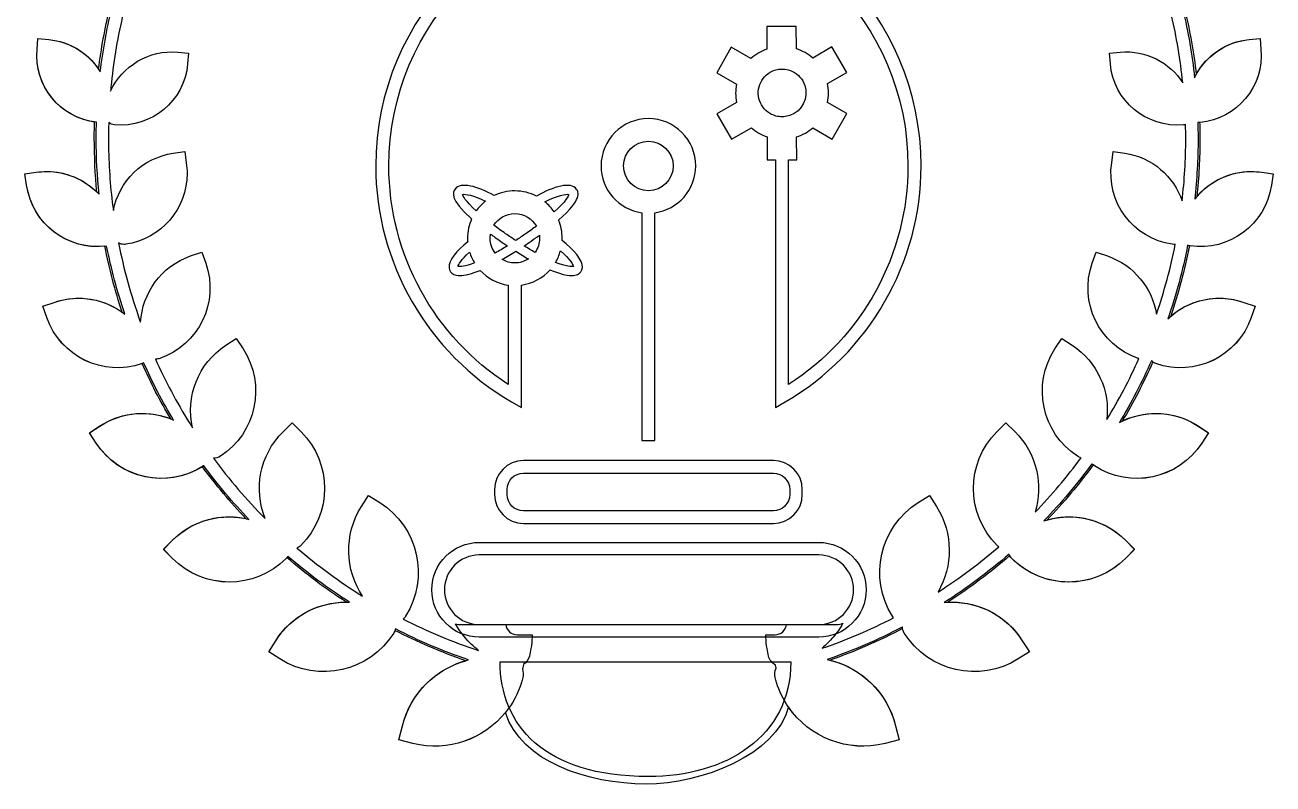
# Model space of a CAD drawing. Extents: x 56.4 to 126.1, y 203.2 to 274.6.
# Drawn here: x 56.4 to 126.1, y 203.2 to 245.6 of the extents above; entities that cross this region are included whole.
import ezdxf

# ---------------------------------------------------------------- set-up
doc = ezdxf.new("R2010")
doc.units = 0
doc.layers.add('Capa_1', color=7, linetype='CONTINUOUS')

msp = doc.modelspace()

# ---------------------------------------------------------------- linework, layer by layer
at = {"layer": 'Capa_1', "color": 7}
for points in [[(99.500852, 244.285367), (99.497663, 245.538172), (97.853002, 245.53144), (97.856191, 244.275446)], [(57.048257, 244.259149), (57.101402, 244.857916), (57.703712, 244.804771)], [(96.961937, 243.746122), (95.863252, 244.375713), (95.045882, 242.948947), (96.154487, 242.312624)], [(101.242237, 242.345928), (102.317538, 242.968788), (101.490247, 244.392365), (100.418489, 243.769506)], [(124.818784, 244.804771), (125.421094, 244.857916), (125.474239, 244.259149)], [(64.924349, 244.103257), (65.523116, 244.046569), (65.469971, 243.447801)], [(117.052525, 243.447801), (116.99938, 244.046569), (117.598148, 244.103257)], [(96.161219, 241.294365), (95.055802, 240.651311), (95.879904, 239.231276), (96.985321, 239.871142)], [(100.414946, 239.871142), (101.506899, 239.244739), (102.327458, 240.671506), (101.242237, 241.294365)], [(98.702968, 240.489041), (98.702614, 240.488687)], [(97.869654, 239.362012), (97.872843, 238.082635), (98.328473, 238.085823), (98.328473, 224.2295), (98.881181, 224.551204)], [(99.065063, 225.522695), (99.065063, 238.089366), (99.51715, 238.089366), (99.513961, 239.358824)], [(64.669253, 238.45217), (65.30345, 238.544288), (65.395568, 237.910091)], [(117.126928, 237.910091), (117.219046, 238.544288), (117.853244, 238.45217)], [(56.467205, 236.659411), (56.375087, 237.293608), (57.009284, 237.385726)], [(125.513212, 237.385726), (126.147409, 237.293608), (126.055291, 236.659411)], [(61.253799, 235.71343), (61.257342, 235.688629)], [(90.861952, 235.122457), (90.861952, 222.391391), (91.595353, 222.391391), (91.595353, 235.122457)], [(82.377527, 233.699588), (82.377881, 233.699588)], [(65.636492, 232.708965), (66.267146, 232.928631), (66.486812, 232.297977)], [(83.058137, 232.513745), (83.057783, 232.513745)], [(86.309904, 232.98957), (86.310258, 232.989216)], [(116.035684, 232.297977), (116.25535, 232.928631), (116.886004, 232.708965)], [(80.585831, 232.121535), (80.585831, 232.121889)], [(83.396494, 231.079184), (83.396494, 225.522695)], [(83.577187, 224.551913), (84.129895, 224.230209), (84.129895, 231.079538)], [(57.600965, 229.261625), (57.381299, 229.895822), (58.011953, 230.115488)], [(124.510543, 230.115488), (125.141197, 229.895822), (124.921531, 229.261625)], [(67.606401, 227.716876), (68.190996, 228.095977), (68.570097, 227.514925)], [(113.955942, 227.514925), (114.3315, 228.095977), (114.916096, 227.716876)], [(119.351933, 226.848841), (119.34839, 226.838212)], [(70.802188, 222.880679), (71.308837, 223.387329), (71.815486, 222.880679)], [(110.70701, 222.880679), (111.213659, 223.387329), (111.723852, 222.880679)], [(60.360963, 222.242939), (59.981862, 222.823991), (60.562914, 223.203093)], [(121.959582, 223.203093), (122.540634, 222.823991), (122.161533, 222.242939)], [(98.214388, 221.268614), (84.244334, 221.268614)], [(84.244334, 220.5671), (98.214388, 220.5671)], [(75.18488, 218.696395), (75.578153, 219.323506), (76.205265, 218.930233)], [(82.625183, 219.653005), (82.625183, 219.376651)], [(83.33024, 219.376651), (83.33024, 219.653005)], [(99.128482, 219.653005), (99.128482, 219.376651)], [(99.829997, 219.376651), (99.829997, 219.653005)], [(106.317232, 218.930233), (106.944343, 219.323506), (107.337616, 218.696395)], [(98.214388, 218.462557), (84.244334, 218.462557)], [(84.244334, 217.7575), (98.214388, 217.7575)], [(64.623194, 215.801763), (64.116544, 216.308412), (64.626737, 216.818604)], [(81.769194, 216.694954), (100.754011, 216.694954)], [(117.89576, 216.818604), (118.405952, 216.308412), (117.899303, 215.801763)], [(100.754011, 215.991668), (81.769194, 215.991668)], [(80.708419, 212.10287), (83.252294, 212.10287)], [(81.769194, 212.104287), (100.754011, 212.104287)], [(83.886491, 211.532447), (84.729725, 211.532447)], [(97.792771, 211.532447), (98.313592, 211.532447)], [(98.947789, 212.10287), (101.750303, 212.10287)], [(70.625038, 210.182563), (70.001469, 210.575836), (70.394743, 211.199404)], [(100.754011, 211.401001), (81.769194, 211.401001)], [(112.127754, 211.199404), (112.52457, 210.575836), (111.897459, 210.182563)], [(84.240791, 209.867236), (84.184103, 209.61214)], [(98.363194, 209.665285), (98.324221, 209.838892)], [(78.061797, 205.4562), (77.275251, 205.651065), (77.473659, 206.437611)], [(105.048837, 206.437611), (105.247245, 205.651065), (104.460699, 205.4562)]]:
    msp.add_lwpolyline(points, dxfattribs=at)
at = {"layer": 'Capa_1', "color": 3}
for points in [[(57.048611, 244.25844), (57.101756, 244.857207), (57.704067, 244.804062)], [(124.819138, 244.804062), (125.421448, 244.857207), (125.474594, 244.25844)], [(122.066226, 240.169817), (122.044968, 240.169817)], [(56.467559, 236.658702), (56.375441, 237.2929), (57.009638, 237.385018)], [(125.513567, 237.385018), (126.147764, 237.2929), (126.055646, 236.658702)], [(57.60132, 229.260916), (57.381653, 229.895113), (58.012308, 230.114779)], [(124.510897, 230.114779), (125.141551, 229.895113), (124.921885, 229.260916)], [(62.922907, 226.69224), (62.919364, 226.688697)], [(60.361317, 222.242231), (59.982216, 222.823283), (60.563269, 223.202384)], [(121.959936, 223.202384), (122.540989, 222.823283), (122.161887, 222.242231)], [(116.160043, 220.970293), (116.08564, 221.023438)], [(64.623548, 215.801054), (64.116899, 216.307704), (64.627091, 216.817896)], [(117.896114, 216.817896), (118.406306, 216.307704), (117.899657, 215.801054)], [(74.303027, 213.356384), (74.342, 213.356384)], [(70.625392, 210.181855), (70.001824, 210.575128), (70.395097, 211.198696)], [(112.128108, 211.198696), (112.524924, 210.575128), (111.897813, 210.181855)], [(78.062151, 205.455491), (77.275605, 205.650356), (77.474013, 206.436902)], [(105.049192, 206.436902), (105.2476, 205.650356), (104.461053, 205.455491)]]:
    msp.add_lwpolyline(points, dxfattribs=at)
at = {"layer": 'Capa_1', "color": 7}
for points in [[(91.230424, 240.387711)], [(86.78254, 236.147802)], [(91.230424, 236.355067)], [(81.60409, 235.223433)], [(83.761069, 235.082776)], [(85.131147, 233.866818)], [(121.374987, 233.304189)], [(98.214388, 221.268614)], [(100.754011, 211.401001)]]:
    msp.add_lwpolyline(points, close=True, dxfattribs=at)
at = {"layer": 'Capa_1', "color": 3}
msp.add_lwpolyline([(121.471002, 233.275136)], close=True, dxfattribs=at)
at = {"layer": 'Capa_1', "color": 4}
for points in [[(82.940155, 210.020294), (82.940155, 210.020294), (99.189068, 210.020294), (99.189068, 210.020294)], [(91.235739, 203.605336), (91.235384, 203.605336)]]:
    msp.add_lwpolyline(points, dxfattribs=at)
msp.add_lwpolyline([(91.235384, 203.605336)], close=True, dxfattribs=at)
at = {"layer": 'Capa_1', "color": 7}
for points in [[(91.230424, 252.984852), (82.823591, 252.984852), (75.984181, 246.145442), (75.984181, 237.741798)], [(106.474187, 237.741089), (106.474187, 246.144734), (99.637966, 252.984143), (91.231133, 252.984143)], [(76.717937, 237.741089), (76.717937, 245.742603), (83.229264, 252.250742), (91.230778, 252.250742)], [(91.230778, 252.250742), (99.232292, 252.250742), (105.740431, 245.742958), (105.740431, 237.741089)], [(60.584172, 242.994297), (60.729435, 244.181203), (60.942015, 245.361022), (61.218369, 246.505411)], [(121.105719, 246.469981), (121.403331, 245.229931), (121.622997, 243.954451), (121.761174, 242.668341)], [(61.873825, 246.285745), (61.569127, 245.013808), (61.342374, 243.713526), (61.204197, 242.402616)], [(121.102176, 242.388444), (120.971085, 243.663924), (120.758505, 244.950034), (120.460893, 246.204256)], [(60.375135, 240.184697), (58.348538, 240.411449), (56.864021, 242.214837), (57.048257, 244.259149)], [(57.703712, 244.804771), (58.943763, 244.691395), (59.988948, 243.986338), (60.584172, 242.994297)], [(61.165224, 241.917225), (61.810051, 243.327339), (63.291025, 244.24852), (64.924349, 244.103257)], [(97.856191, 244.275446), (97.698881, 244.221947), (97.544761, 244.151441), (97.397372, 244.064284)], [(100.418489, 243.769506), (100.147095, 244.004053), (99.835665, 244.178014), (99.500852, 244.285367)], [(117.598148, 244.103257), (119.043692, 244.230805), (120.368774, 243.525747), (121.102176, 242.388444)], [(121.761174, 242.668341), (122.313882, 243.830446), (123.447643, 244.677223), (124.818784, 244.804771)], [(125.474239, 244.259149), (125.662018, 242.186493), (124.134985, 240.358304), (122.065872, 240.170525)], [(97.397372, 244.064284), (97.240063, 243.973937), (97.092674, 243.866584), (96.961937, 243.746122)], [(65.469971, 243.447801), (65.282192, 241.378689), (63.454003, 239.851655), (61.38489, 240.039434)], [(97.413315, 242.163463), (97.503662, 242.508552), (97.724745, 242.796598), (98.029443, 242.974102)], [(98.029443, 242.974102), (98.237063, 243.094564), (98.468067, 243.158338), (98.699425, 243.158338)], [(98.699425, 243.158338), (98.813155, 243.158338), (98.930429, 243.141686), (99.044513, 243.111571)], [(99.044513, 243.111571), (99.386058, 243.021224), (99.677647, 242.800141), (99.855152, 242.4919)], [(121.141149, 240.039434), (119.068493, 239.851655), (117.240304, 241.378689), (117.052525, 243.447801)], [(61.204197, 242.402616), (61.190025, 242.239638), (61.179396, 242.07666), (61.165224, 241.917225)], [(96.154487, 242.312624), (96.087524, 241.971078), (96.090713, 241.62599), (96.161219, 241.294365)], [(97.547241, 241.151937), (97.369736, 241.460178), (97.319426, 241.818375), (97.413315, 242.163463)], [(99.855152, 242.4919), (100.223624, 241.855577), (100.009272, 241.038206), (99.372949, 240.669734)], [(101.242237, 241.294365), (101.312743, 241.635911), (101.315931, 241.994462), (101.242237, 242.345928)], [(98.361068, 240.532266), (98.01598, 240.622612), (97.727934, 240.843695), (97.547241, 241.151937)], [(60.35742, 239.259974), (60.35742, 239.568215), (60.360963, 239.876456), (60.375135, 240.184697)], [(61.062477, 240.166982), (61.048305, 239.862284), (61.044762, 239.561129), (61.044762, 239.259974)], [(61.38489, 240.039434), (61.260885, 240.050063), (61.151052, 240.096122), (61.062477, 240.166982)], [(91.230424, 240.387711), (89.769999, 240.387711), (88.580968, 239.19868), (88.580968, 237.741798)], [(93.876337, 237.741798), (93.876337, 239.19868), (92.687306, 240.387711), (91.230424, 240.387711)], [(98.702614, 240.488687), (98.588883, 240.488687), (98.474799, 240.50215), (98.361068, 240.532266)], [(99.372949, 240.669734), (99.165329, 240.549272), (98.937515, 240.489041), (98.702968, 240.489041)], [(121.254525, 240.060692), (121.215552, 240.050063), (121.180122, 240.042977), (121.141149, 240.039434)], [(121.268697, 239.259974), (121.268697, 239.529242), (121.261611, 239.794967), (121.254525, 240.060692)], [(122.065872, 240.170525), (122.023356, 240.166982), (121.98084, 240.170525), (121.938324, 240.174068)], [(121.938324, 240.174068), (121.948953, 239.872913), (121.956039, 239.568215), (121.956039, 239.259974)], [(96.985321, 239.871142), (97.243251, 239.64687), (97.541218, 239.475743), (97.869654, 239.362012)], [(99.513961, 239.358824), (99.684733, 239.415866), (99.848774, 239.482829), (100.006438, 239.576364)], [(100.006438, 239.576364), (100.157016, 239.663522), (100.291295, 239.7606), (100.414946, 239.871142)], [(60.516855, 236.156305), (60.414108, 237.176689), (60.35742, 238.214789), (60.35742, 239.259974)], [(61.044762, 239.259974), (61.044762, 238.06244), (61.115622, 236.868448), (61.253799, 235.71343)], [(89.843693, 237.741798), (89.843693, 238.505669), (90.466553, 239.124986), (91.230424, 239.124986)], [(91.230424, 239.124986), (91.994295, 239.124986), (92.613612, 238.502126), (92.613612, 237.741798)], [(121.063203, 235.787833), (121.197837, 236.939308), (121.268697, 238.104956), (121.268697, 239.259974)], [(121.956039, 239.259974), (121.956039, 238.1333), (121.888722, 236.999539), (121.76826, 235.876408)], [(61.317573, 235.25284), (61.632901, 236.875534), (62.940268, 238.200617), (64.669253, 238.45217)], [(117.853244, 238.45217), (119.390906, 238.228961), (120.591984, 237.158974), (121.063203, 235.787833)], [(57.009284, 237.385726), (58.359167, 237.584134), (59.64882, 237.081028), (60.516855, 236.156305)], [(65.438084, 237.321952), (65.438084, 235.366216), (64.003168, 233.654946), (62.008459, 233.360877)], [(65.395568, 237.910091), (65.423912, 237.711682), (65.438084, 237.516817), (65.438084, 237.321952)], [(75.984181, 237.741798), (75.984181, 232.329155), (78.894757, 227.275064), (83.577187, 224.551913)], [(83.396494, 225.522695), (79.26004, 228.182072), (76.717937, 232.804271), (76.717937, 237.741089)], [(88.580968, 237.741798), (88.580968, 236.405378), (89.575842, 235.299962), (90.861952, 235.122457)], [(91.230424, 236.355067), (90.466907, 236.355067), (89.843693, 236.977927), (89.843693, 237.741798)], [(92.613612, 237.741798), (92.613612, 236.98147), (91.993941, 236.355067), (91.230424, 236.355067)], [(91.595353, 235.122457), (92.881463, 235.299962), (93.876337, 236.405378), (93.876337, 237.741798)], [(98.881181, 224.551204), (103.5668, 227.274355), (106.474187, 232.328446), (106.474187, 237.741089)], [(105.740431, 237.741089), (105.740431, 232.804271), (103.198328, 228.182072), (99.065063, 225.522695)], [(120.514038, 233.360877), (118.32092, 233.68329), (116.804515, 235.720516), (117.126928, 237.910091)], [(121.76826, 235.876408), (122.625666, 236.978281), (124.032238, 237.601849), (125.513212, 237.385726)], [(60.942015, 233.261673), (58.780785, 232.985319), (56.786075, 234.491094), (56.467205, 236.659411)], [(82.612428, 236.079776), (81.684516, 236.595637), (80.716568, 236.883683), (80.408681, 236.431596)], [(87.214786, 236.431596), (86.903357, 236.890415), (85.905293, 236.585717), (84.963918, 236.053204)], [(126.055291, 236.659411), (125.732878, 234.466293), (123.699196, 232.949889), (121.506078, 233.268759)], [(80.408681, 236.431596), (80.311603, 236.287396), (80.063593, 235.912546), (81.346514, 234.777015)], [(80.840573, 236.147802), (80.98123, 236.184649), (81.44678, 236.107766), (82.119951, 235.769409)], [(81.60409, 235.223433), (80.974498, 235.792793), (80.860414, 236.064187), (80.840573, 236.147802)], [(83.761423, 236.344438), (83.349372, 236.344438), (82.961059, 236.24736), (82.612428, 236.079776)], [(84.963918, 236.053204), (84.602177, 236.23744), (84.196858, 236.344438), (83.761423, 236.344438)], [(85.44612, 235.739294), (86.146217, 236.101034), (86.63834, 236.184649), (86.78254, 236.147802)], [(86.78254, 236.147802), (86.762345, 236.064187), (86.641883, 235.776141), (85.961981, 235.173122)], [(86.206448, 234.716784), (87.566252, 235.899083), (87.311865, 236.284207), (87.214786, 236.431596)], [(61.257342, 235.688629), (61.275057, 235.543366), (61.296315, 235.398103), (61.317573, 235.25284)], [(82.119951, 235.769409), (81.922251, 235.615289), (81.74829, 235.431053), (81.60409, 235.223433)], [(85.961981, 235.173122), (85.818135, 235.384285), (85.64382, 235.578441), (85.44612, 235.739294)], [(81.346514, 234.777015), (81.199125, 234.44539), (81.11551, 234.083649), (81.11551, 233.698525)], [(82.58869, 234.423069), (82.833157, 234.818468), (83.265403, 235.082776), (83.761069, 235.082776)], [(83.761069, 235.082776), (84.280119, 235.082776), (84.725828, 234.79473), (84.963563, 234.372758)], [(86.410879, 233.698525), (86.410879, 234.060265), (86.337185, 234.401811), (86.206448, 234.716784)], [(82.377881, 233.699588), (82.377881, 233.780014), (82.387802, 233.856897), (82.401265, 233.934135)], [(82.401265, 233.934135), (82.572038, 233.806941), (82.756274, 233.676204), (82.957162, 233.535547)], [(83.245208, 233.950787), (83.00393, 234.118371), (82.786389, 234.27568), (82.58869, 234.423069)], [(83.811379, 233.568851), (83.630332, 233.686124), (83.442907, 233.81013), (83.245208, 233.950787)], [(84.374008, 233.950787), (84.176309, 233.81013), (83.992073, 233.686124), (83.811379, 233.568851)], [(84.963563, 234.372758), (84.786059, 234.238833), (84.591903, 234.101364), (84.374008, 233.950787)], [(84.665597, 233.535193), (84.829638, 233.652466), (84.983759, 233.759465), (85.131147, 233.866818)], [(85.131147, 233.866818), (85.137879, 233.813318), (85.1478, 233.756276), (85.1478, 233.699234)], [(61.955314, 229.45649), (61.53724, 230.707169), (61.193568, 231.982649), (60.942015, 233.261673)], [(61.919884, 233.353791), (61.806508, 233.353791), (61.700218, 233.385678), (61.6081, 233.43528)], [(61.6081, 233.43528), (61.895083, 231.968477), (62.298985, 230.505218), (62.805634, 229.088018)], [(62.008459, 233.360877), (61.976572, 233.357334), (61.948228, 233.353791), (61.919884, 233.353791)], [(81.12543, 233.494094), (80.535875, 233.008348), (80.046941, 232.469104), (80.080599, 232.053864)], [(81.11551, 233.698525), (81.11551, 233.631562), (81.122242, 233.561057), (81.12543, 233.494094)], [(82.662384, 232.869108), (82.488069, 233.100112), (82.377527, 233.384969), (82.377527, 233.699588)], [(83.349018, 233.270885), (83.101008, 233.120307), (82.873547, 232.986027), (82.662384, 232.869108)], [(82.957162, 233.535547), (83.091087, 233.441657), (83.218281, 233.358043), (83.349018, 233.270885)], [(84.273741, 233.27053), (84.404478, 233.357688), (84.531672, 233.441303), (84.665597, 233.535193)], [(84.893412, 232.905601), (84.702444, 233.012954), (84.494824, 233.136605), (84.273741, 233.27053)], [(85.1478, 233.699234), (85.1478, 233.404456), (85.050721, 233.129873), (84.893412, 232.905601)], [(86.404148, 233.571331), (86.404148, 233.61491), (86.410879, 233.654946), (86.410879, 233.698525)], [(87.542868, 232.054218), (87.579716, 232.492842), (87.033739, 233.062556), (86.404148, 233.571331)], [(119.63183, 229.460033), (120.067619, 230.728427), (120.421919, 232.035795), (120.684102, 233.360877)], [(121.374987, 233.304189), (121.102176, 231.911789), (120.730161, 230.537105), (120.26957, 229.201394)], [(120.684102, 233.360877), (120.630957, 233.357334), (120.574269, 233.353791), (120.514038, 233.360877)], [(121.506078, 233.268759), (121.460019, 233.275845), (121.417503, 233.286474), (121.374987, 233.304189)], [(62.841064, 228.999442), (62.933182, 230.636309), (63.988996, 232.134999), (65.636492, 232.708965)], [(80.585831, 232.121889), (80.602483, 232.225699), (80.753415, 232.49355), (81.232429, 232.922253)], [(81.232429, 232.922253), (81.299392, 232.707902), (81.393281, 232.507014), (81.507012, 232.319235)], [(83.057783, 232.513745), (83.299062, 232.651214), (83.55026, 232.801791), (83.811379, 232.969375)], [(83.761423, 232.316046), (83.503493, 232.316046), (83.265757, 232.38974), (83.058137, 232.513745)], [(84.518208, 232.543861), (84.300314, 232.400015), (84.042737, 232.316046), (83.761423, 232.316046)], [(83.811379, 232.969375), (84.055847, 232.815255), (84.290393, 232.671409), (84.518208, 232.543861)], [(86.035321, 232.349704), (86.152595, 232.547404), (86.246484, 232.761755), (86.309904, 232.98957)], [(87.036928, 232.121889), (86.936307, 232.094963), (86.618145, 232.118701), (86.035321, 232.349704)], [(86.310258, 232.989216), (86.849503, 232.520123), (87.017087, 232.228888), (87.036928, 232.121889)], [(116.886004, 232.708965), (118.377608, 232.191687), (119.38382, 230.912663), (119.63183, 229.460033)], [(66.486812, 232.297977), (67.245014, 230.119031), (66.093539, 227.738134), (63.914593, 226.979932)], [(80.080599, 232.053864), (80.097251, 231.88628), (80.19433, 231.745623), (80.351993, 231.671928)], [(80.351993, 231.671928), (80.439151, 231.631892), (80.549693, 231.611697), (80.680075, 231.611697)], [(81.507012, 232.319235), (80.974498, 232.114803), (80.682909, 232.094963), (80.585831, 232.121535)], [(80.680075, 231.611697), (80.97131, 231.611697), (81.359977, 231.712319), (81.825527, 231.899743)], [(81.825527, 231.899743), (82.230847, 231.464308), (82.780012, 231.166342), (83.396494, 231.079184)], [(84.129895, 231.079538), (84.76303, 231.166696), (85.322115, 231.478126), (85.727435, 231.930213)], [(85.727435, 231.930213), (86.2231, 231.725782), (86.63834, 231.612052), (86.943393, 231.612052)], [(86.943393, 231.612052), (87.074129, 231.612052), (87.184671, 231.632247), (87.271474, 231.672283)], [(87.271474, 231.672283), (87.428784, 231.745977), (87.525862, 231.886634), (87.542868, 232.054218)], [(118.607903, 226.979932), (116.428957, 227.738134), (115.277482, 230.119031), (116.035684, 232.297977)], [(58.011953, 230.115488), (59.404353, 230.597336), (60.874698, 230.299724), (61.955314, 229.45649)], [(120.26957, 229.201394), (121.367901, 230.239493), (122.987052, 230.643395), (124.510543, 230.115488)], [(62.91901, 226.689406), (60.740064, 225.931203), (58.359167, 227.082679), (57.600965, 229.261625)], [(62.805634, 229.088018), (62.816263, 229.056131), (62.830435, 229.027786), (62.841064, 228.999442)], [(124.921531, 229.261625), (124.163329, 227.082679), (121.782432, 225.931203), (119.603486, 226.689406)], [(65.749868, 223.100345), (65.349509, 224.825787), (66.036851, 226.696492), (67.606401, 227.716876)], [(68.570097, 227.514925), (69.873921, 225.506043), (69.307041, 222.816905), (67.29816, 221.509538)], [(115.224337, 221.509538), (113.215455, 222.816905), (112.648575, 225.506043), (113.955942, 227.514925)], [(114.916096, 227.716876), (116.347468, 226.785067), (117.041896, 225.151743), (116.854117, 223.560936)], [(63.914593, 226.979932), (63.833104, 226.951588), (63.751615, 226.940959), (63.670126, 226.944502)], [(63.670126, 226.944502), (64.222834, 225.71508), (64.857032, 224.521089), (65.555003, 223.401501)], [(116.854117, 223.560936), (117.516659, 224.648637), (118.122512, 225.789483), (118.650419, 226.969303)], [(119.34839, 226.838212), (118.820483, 225.647763), (118.218173, 224.496288), (117.555632, 223.397958)], [(118.650419, 226.969303), (118.636247, 226.972846), (118.622075, 226.972846), (118.607903, 226.979932)], [(119.603486, 226.689406), (119.504282, 226.724836), (119.422793, 226.781524), (119.351933, 226.848841)], [(63.011128, 226.735465), (62.982784, 226.71775), (62.950897, 226.703578), (62.91901, 226.689406)], [(64.672796, 223.536135), (64.066942, 224.552976), (63.507148, 225.626505), (63.011128, 226.735465)], [(60.562914, 223.203093), (61.834852, 224.032155), (63.3796, 224.103015), (64.672796, 223.536135)], [(117.555632, 223.397958), (118.905515, 224.113644), (120.588441, 224.095929), (121.959582, 223.203093)], [(65.555003, 223.401501), (65.618777, 223.302297), (65.686094, 223.19955), (65.749868, 223.100345)], [(69.795975, 218.037397), (69.154692, 219.656548), (69.487734, 221.573312), (70.802188, 222.880679)], [(71.815486, 222.880679), (73.565729, 221.123351), (73.558643, 218.281864), (71.801314, 216.531621)], [(110.721182, 216.531621), (108.963854, 218.281864), (108.956768, 221.123351), (110.70701, 222.880679)], [(111.723852, 222.880679), (112.946187, 221.66543), (113.318202, 219.91873), (112.84344, 218.377525)], [(66.362807, 220.971002), (64.353926, 219.663634), (61.668331, 220.234058), (60.360963, 222.242939)], [(122.161533, 222.242939), (120.854166, 220.234058), (118.168571, 219.663634), (116.159689, 220.971002)], [(67.29816, 221.509538), (67.177697, 221.431592), (67.043063, 221.396162), (66.911972, 221.399705)], [(66.911972, 221.399705), (67.79418, 220.205714), (68.764962, 219.075496), (69.795975, 218.037397)], [(84.244334, 221.268614), (83.351498, 221.268614), (82.625183, 220.545842), (82.625183, 219.653005)], [(99.829997, 219.653005), (99.829997, 220.545842), (99.107224, 221.268614), (98.214388, 221.268614)], [(112.84344, 218.377525), (113.768163, 219.337678), (114.629113, 220.358063), (115.415659, 221.428049)], [(115.415659, 221.428049), (115.351885, 221.445764), (115.284568, 221.470565), (115.224337, 221.509538)], [(66.369893, 220.974545), (66.367531, 220.974545), (66.365169, 220.973364), (66.362807, 220.971002)], [(68.899596, 217.980709), (67.999674, 218.919604), (67.149353, 219.922273), (66.369893, 220.974545)], [(83.33024, 219.653005), (83.33024, 220.156111), (83.737685, 220.5671), (84.244334, 220.5671)], [(98.214388, 220.5671), (98.717494, 220.5671), (99.128482, 220.156111), (99.128482, 219.653005)], [(116.025055, 221.091464), (115.203079, 219.968332), (114.303156, 218.901889), (113.335917, 217.89922)], [(116.159689, 220.971002), (116.106544, 221.006432), (116.064028, 221.045405), (116.025055, 221.091464)], [(82.625183, 219.376651), (82.625183, 218.483815), (83.351498, 217.7575), (84.244334, 217.7575)], [(84.244334, 218.462557), (83.737685, 218.462557), (83.33024, 218.870002), (83.33024, 219.376651)], [(98.214388, 217.7575), (99.107224, 217.7575), (99.829997, 218.483815), (99.829997, 219.376651)], [(99.128482, 219.376651), (99.128482, 218.870002), (98.717494, 218.462557), (98.214388, 218.462557)], [(75.241568, 213.69722), (74.277872, 215.164023), (74.189297, 217.116216), (75.18488, 218.696395)], [(76.205265, 218.930233), (78.362952, 217.569721), (79.007778, 214.721148), (77.650809, 212.56346)], [(104.871687, 212.56346), (103.514718, 214.721148), (104.163087, 217.569721), (106.317232, 218.930233)], [(107.337616, 218.696395), (108.283597, 217.194162), (108.25171, 215.355345), (107.419105, 213.920429)], [(113.335917, 217.89922), (114.887752, 218.405869), (116.662795, 218.048026), (117.89576, 216.818604)], [(64.626737, 216.818604), (65.785298, 217.973623), (67.418622, 218.356267), (68.899596, 217.980709)], [(71.801314, 216.531621), (71.73754, 216.464304), (71.663137, 216.418245), (71.581648, 216.382815)], [(71.581648, 216.382815), (72.733123, 215.394318), (73.959002, 214.494396), (75.241568, 213.69722)], [(79.122217, 214.047977), (79.122217, 215.50734), (80.309831, 216.694954), (81.769194, 216.694954)], [(100.754011, 216.694954), (102.213373, 216.694954), (103.400987, 215.50734), (103.400987, 214.047977)], [(107.419105, 213.920429), (108.613096, 214.689261), (109.746857, 215.532495), (110.8133, 216.453675)], [(110.8133, 216.453675), (110.781413, 216.478476), (110.749526, 216.503277), (110.721182, 216.531621)], [(70.972252, 215.787591), (69.214923, 214.037348), (66.373436, 214.044434), (64.623194, 215.801763)], [(71.071456, 215.915139), (71.043112, 215.86908), (71.011225, 215.826564), (70.972252, 215.787591)], [(74.515253, 213.350006), (73.310633, 214.12238), (72.152071, 214.979787), (71.071456, 215.915139)], [(81.769194, 215.991668), (80.697436, 215.991668), (79.825503, 215.119735), (79.825503, 214.047977)], [(102.697702, 214.047977), (102.697702, 215.119735), (101.825769, 215.991668), (100.754011, 215.991668)], [(111.387266, 216.039144), (110.253506, 215.047104), (109.038257, 214.143638), (107.769862, 213.328748)], [(111.550244, 215.787591), (111.475841, 215.861994), (111.422696, 215.947026), (111.387266, 216.039144)], [(114.717688, 214.480224), (113.573298, 214.480224), (112.425366, 214.916013), (111.550244, 215.787591)], [(117.899303, 215.801763), (117.020638, 214.919556), (115.869163, 214.480224), (114.717688, 214.480224)], [(81.769194, 211.401001), (80.309831, 211.401001), (79.122217, 212.588615), (79.122217, 214.047977)], [(79.825503, 214.047977), (79.825503, 212.97622), (80.697436, 212.104287), (81.769194, 212.104287)], [(103.400987, 214.047977), (103.400987, 212.588615), (102.213373, 211.401001), (100.754011, 211.401001)], [(100.754011, 212.104287), (101.825769, 212.104287), (102.697702, 212.97622), (102.697702, 214.047977)], [(70.394743, 211.199404), (71.31238, 212.655578), (72.910273, 213.420866), (74.515253, 213.350006)], [(107.769862, 213.328748), (109.452788, 213.495269), (111.1676, 212.729981), (112.127754, 211.199404)], [(77.650809, 212.56346), (77.615379, 212.506772), (77.56932, 212.45717), (77.519718, 212.411111)], [(77.519718, 212.411111), (78.869601, 211.723769), (80.283259, 211.132087), (81.735889, 210.653782)], [(80.956429, 211.401356), (80.761564, 211.631651), (80.587957, 211.883204), (80.435608, 212.145386)], [(80.435608, 212.145386), (80.52064, 212.117042), (80.612758, 212.10287), (80.708419, 212.10287)], [(100.935413, 210.777787), (102.292382, 211.24192), (103.63518, 211.812344), (104.935461, 212.481971)], [(102.10106, 212.17373), (101.945168, 211.900919), (101.768018, 211.64228), (101.562524, 211.401356)], [(101.750303, 212.10287), (101.874308, 212.10287), (101.99477, 212.127671), (102.10106, 212.17373)], [(104.935461, 212.481971), (104.914203, 212.510315), (104.889402, 212.535116), (104.871687, 212.56346)], [(76.988268, 211.628108), (75.631298, 209.47042), (72.782725, 208.822051), (70.625038, 210.182563)], [(77.083929, 211.861946), (77.066214, 211.780457), (77.03787, 211.702511), (76.988268, 211.628108)], [(81.165466, 210.125875), (79.758895, 210.607723), (78.391296, 211.185232), (77.083929, 211.861946)], [(83.252294, 212.10287), (83.284181, 211.780457), (83.556992, 211.532447), (83.886491, 211.532447)], [(84.729725, 211.532447), (84.729725, 211.489931), (84.729725, 211.443872), (84.726182, 211.401356)], [(97.796314, 211.401356), (97.792771, 211.443872), (97.792771, 211.489931), (97.792771, 211.532447)], [(98.313592, 211.532447), (98.643091, 211.532447), (98.915902, 211.780457), (98.947789, 212.10287)], [(105.410223, 211.950521), (104.056797, 211.24192), (102.650225, 210.643153), (101.225939, 210.150676)], [(105.424395, 211.957607), (105.420852, 211.957607), (105.417309, 211.954064), (105.410223, 211.950521)], [(105.534228, 211.628108), (105.466911, 211.730855), (105.435024, 211.844231), (105.424395, 211.957607)], [(111.897459, 210.182563), (109.739771, 208.822051), (106.891198, 209.47042), (105.534228, 211.628108)], [(81.735889, 210.653782), (81.448906, 210.876991), (81.186724, 211.125001), (80.956429, 211.401356)], [(84.658865, 210.756529), (84.64115, 210.618352), (84.612806, 210.480175), (84.577376, 210.341998)], [(84.726182, 211.401356), (84.719096, 211.188775), (84.697838, 210.969109), (84.658865, 210.756529)], [(97.863631, 210.756529), (97.824658, 210.969109), (97.8034, 211.188775), (97.796314, 211.401356)], [(97.94512, 210.341998), (97.90969, 210.480175), (97.881346, 210.618352), (97.863631, 210.756529)], [(101.562524, 211.401356), (101.374745, 211.178146), (101.162165, 210.969109), (100.935413, 210.777787)], [(77.473659, 206.437611), (77.944878, 208.318944), (79.408138, 209.686543), (81.165466, 210.125875)], [(84.577376, 210.341998), (84.527774, 210.140047), (84.400226, 209.973526), (84.240791, 209.867236)], [(98.324221, 209.838892), (98.143528, 209.945182), (97.998265, 210.122332), (97.94512, 210.341998)], [(101.225939, 210.150676), (103.039956, 209.750317), (104.566989, 208.365003), (105.048837, 206.437611)], [(84.184103, 209.61214), (84.237248, 209.466877), (84.25142, 209.303899), (84.208904, 209.140921)], [(98.313592, 209.140921), (98.267533, 209.325157), (98.292334, 209.50585), (98.363194, 209.665285)], [(84.134501, 208.86811), (83.936093, 208.240998), (83.627852, 207.674118), (83.234579, 207.188727)], [(84.208904, 209.140921), (84.184103, 209.048803), (84.159302, 208.956685), (84.134501, 208.86811)], [(98.391538, 208.86811), (98.363194, 208.956685), (98.338393, 209.048803), (98.313592, 209.140921)], [(99.050536, 207.504054), (98.770639, 207.915042), (98.543887, 208.372089), (98.391538, 208.86811)], [(104.460699, 205.4562), (102.34907, 204.928292), (100.216184, 205.806957), (99.050536, 207.504054)], [(83.234579, 207.188727), (82.037044, 205.700667), (80.038792, 204.960179), (78.061797, 205.4562)]]:
    msp.add_open_spline(points, degree=3, dxfattribs=at)
at = {"layer": 'Capa_1', "color": 3}
for points in [[(60.492408, 243.145938), (60.634129, 244.300956), (60.843166, 245.434716), (61.112434, 246.543676)], [(121.212363, 246.483445), (121.499346, 245.296539), (121.715469, 244.08129), (121.853646, 242.848326)], [(60.265656, 240.194618), (58.295748, 240.470972), (56.867918, 242.249558), (57.048611, 244.25844)], [(57.704067, 244.804062), (58.880343, 244.697772), (59.879469, 244.060032), (60.492408, 243.145938)], [(121.853646, 242.848326), (122.431155, 243.918312), (123.518857, 244.687143), (124.819138, 244.804062)], [(125.474594, 244.25844), (125.662373, 242.185784), (124.135339, 240.357596), (122.066226, 240.169817)], [(60.251484, 239.284066), (60.251484, 239.588764), (60.255027, 239.893463), (60.265656, 240.194618)], [(122.044968, 240.169817), (122.055597, 239.875748), (122.05914, 239.581678), (122.05914, 239.284066)], [(60.396747, 236.283144), (60.301086, 237.271642), (60.251484, 238.270768), (60.251484, 239.284066)], [(122.05914, 239.284066), (122.05914, 238.185736), (122.002452, 237.098035), (121.889076, 236.028048)], [(57.009638, 237.385018), (57.204503, 237.413362), (57.399368, 237.427534), (57.594234, 237.427534)], [(57.594234, 237.427534), (58.667763, 237.427534), (59.666889, 236.998831), (60.396747, 236.283144)], [(121.889076, 236.028048), (122.633107, 236.896084), (123.73498, 237.427534), (124.928971, 237.427534)], [(124.928971, 237.427534), (125.123836, 237.427534), (125.318701, 237.413362), (125.513567, 237.385018)], [(60.843166, 233.250335), (58.720908, 233.030669), (56.782886, 234.525816), (56.467559, 236.658702)], [(126.055646, 236.658702), (125.733233, 234.465585), (123.69955, 232.94918), (121.506432, 233.26805)], [(61.806862, 229.5727), (61.413589, 230.766691), (61.087633, 231.996113), (60.843166, 233.250335)], [(121.471002, 233.275136), (121.20882, 231.928796), (120.858063, 230.617885), (120.425817, 229.342405)], [(121.506432, 233.26805), (121.495803, 233.271593), (121.481631, 233.271593), (121.471002, 233.275136)], [(58.012308, 230.114779), (58.465812, 230.274214), (58.929945, 230.348617), (59.386992, 230.348617)], [(59.386992, 230.348617), (60.262113, 230.348617), (61.105348, 230.072263), (61.806862, 229.5727)], [(120.425817, 229.342405), (121.176933, 229.987231), (122.137086, 230.348617), (123.136213, 230.348617)], [(123.136213, 230.348617), (123.59326, 230.348617), (124.057393, 230.274214), (124.510897, 230.114779)], [(62.919364, 226.688697), (60.740419, 225.930495), (58.359522, 227.08197), (57.60132, 229.260916)], [(124.921885, 229.260916), (124.163683, 227.08197), (121.782786, 225.930495), (119.603841, 226.688697)], [(119.42669, 226.784358), (118.920041, 225.639969), (118.349618, 224.534552), (117.711878, 223.471652)], [(119.603841, 226.688697), (119.540066, 226.713498), (119.479835, 226.745385), (119.42669, 226.784358)], [(64.527887, 223.5992), (63.932663, 224.594783), (63.401212, 225.62934), (62.922907, 226.69224)], [(60.563269, 223.202384), (61.293127, 223.677146), (62.115103, 223.903898), (62.92645, 223.903898)], [(62.92645, 223.903898), (63.475616, 223.903898), (64.017695, 223.801151), (64.527887, 223.5992)], [(117.711878, 223.471652), (118.300016, 223.758635), (118.944842, 223.903898), (119.596755, 223.903898)], [(119.596755, 223.903898), (120.408102, 223.903898), (121.230078, 223.677146), (121.959936, 223.202384)], [(66.295844, 220.927777), (64.294049, 219.677098), (61.654513, 220.254607), (60.361317, 222.242231)], [(122.161887, 222.242231), (120.85452, 220.233349), (118.168925, 219.662926), (116.160043, 220.970293)], [(68.729886, 218.026059), (67.858308, 218.940153), (67.046961, 219.910936), (66.295844, 220.927777)], [(116.08564, 221.023438), (115.299094, 219.942823), (114.438145, 218.918895), (113.520507, 217.955199)], [(64.627091, 216.817896), (65.502212, 217.689474), (66.650145, 218.125263), (67.794534, 218.125263)], [(67.794534, 218.125263), (68.106318, 218.125263), (68.421645, 218.093376), (68.729886, 218.026059)], [(113.520507, 217.955199), (113.913781, 218.068575), (114.324769, 218.125263), (114.732214, 218.125263)], [(114.732214, 218.125263), (115.876603, 218.125263), (117.020993, 217.689474), (117.896114, 216.817896)], [(70.972606, 215.786882), (69.215277, 214.03664), (66.37379, 214.043726), (64.623548, 215.801054)], [(71.018665, 215.84357), (71.008036, 215.822312), (70.990321, 215.804597), (70.972606, 215.786882)], [(74.342, 213.356384), (73.176353, 214.1075), (72.067393, 214.940105), (71.018665, 215.84357)], [(111.430137, 215.956946), (110.338892, 215.010965), (109.180331, 214.139387), (107.965082, 213.349298)], [(111.550599, 215.786882), (111.500997, 215.836484), (111.458481, 215.893172), (111.430137, 215.956946)], [(117.899657, 215.801054), (116.149414, 214.043726), (113.307927, 214.03664), (111.550599, 215.786882)], [(70.395097, 211.198696), (71.270218, 212.591095), (72.768908, 213.356384), (74.303027, 213.356384)], [(107.965082, 213.349298), (108.050114, 213.352841), (108.135146, 213.356384), (108.220178, 213.356384)], [(108.220178, 213.356384), (109.754297, 213.356384), (111.252987, 212.591095), (112.128108, 211.198696)], [(76.988622, 211.627399), (75.631653, 209.469711), (72.78308, 208.821342), (70.625392, 210.181855)], [(77.059482, 211.776205), (77.041767, 211.726603), (77.020509, 211.677001), (76.988622, 211.627399)], [(81.020557, 210.08265), (79.652959, 210.557413), (78.33142, 211.124293), (77.059482, 211.776205)], [(105.438922, 211.875409), (104.142183, 211.195153), (102.788757, 210.607015), (101.389271, 210.11808)], [(105.534583, 211.627399), (105.484981, 211.705345), (105.453094, 211.790377), (105.438922, 211.875409)], [(111.897813, 210.181855), (109.740125, 208.821342), (106.891552, 209.469711), (105.534583, 211.627399)], [(77.474013, 206.436902), (77.93106, 208.265091), (79.327003, 209.607888), (81.020557, 210.08265)], [(101.389271, 210.11808), (103.132428, 209.668119), (104.581515, 208.307607), (105.049192, 206.436902)], [(99.050891, 207.503346), (98.417756, 204.803224), (94.137102, 203.18797), (91.100396, 203.18797)], [(104.461053, 205.455491), (102.349425, 204.927584), (100.216538, 205.806248), (99.050891, 207.503346)], [(83.234933, 207.188018), (82.037399, 205.699958), (80.039146, 204.959471), (78.062151, 205.455491)], [(91.100396, 203.18797), (87.791233, 203.18797), (84.113597, 204.445736), (83.234933, 207.188018)]]:
    msp.add_open_spline(points, degree=3, dxfattribs=at)
at = {"layer": 'Capa_1', "color": 4}
for points in [[(91.235384, 203.605336), (85.36286, 203.605336), (82.940155, 206.513785), (82.940155, 210.020294)], [(99.189068, 210.020294), (99.189068, 205.82786), (95.55076, 203.605336), (91.235739, 203.605336)]]:
    msp.add_open_spline(points, degree=3, dxfattribs=at)

doc.saveas('drawing.dxf')
